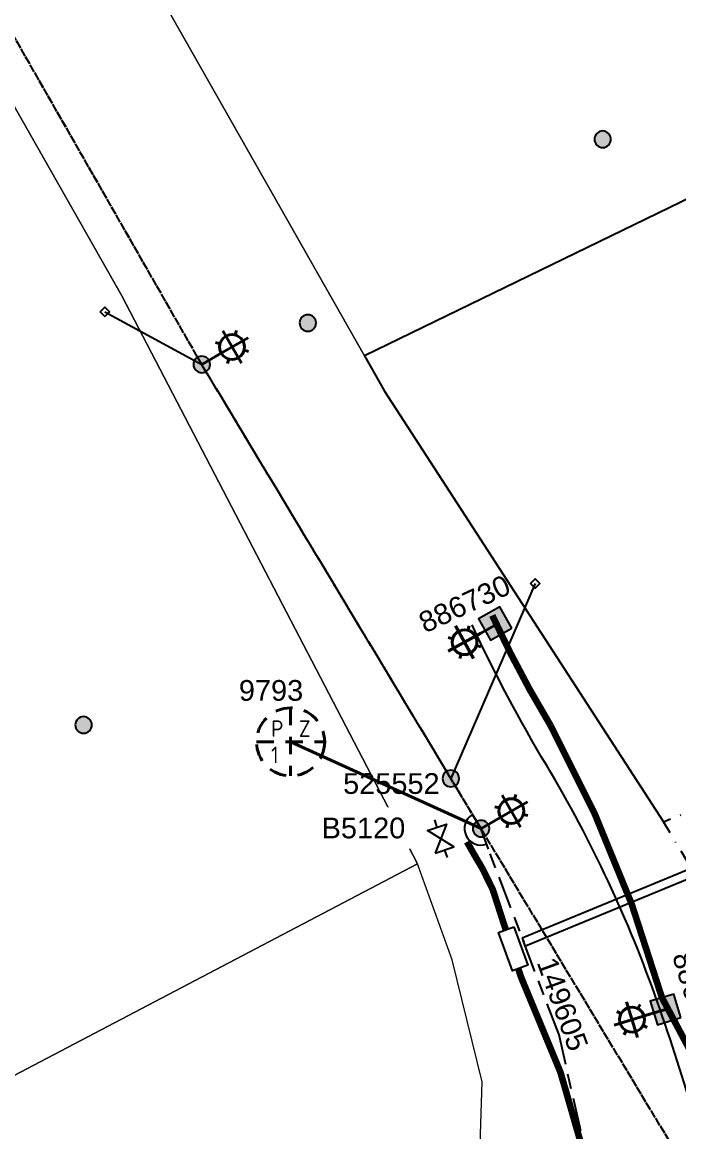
# Model space of a CAD drawing. Header units: metres. Extents: x 301589 to 305563, y 6268713 to 6270518.
# Drawn here: x 304099 to 304178.3, y 6269585.6 to 6269719.6 of the extents above; entities that cross this region are included whole.
import ezdxf
from ezdxf.enums import TextEntityAlignment as Align

# ---------------------------------------------------------------- set-up
doc = ezdxf.new("R2010")
doc.units = ezdxf.units.M
for name, pattern in [('Cable Exist OH', [1, 1, 0]), ('Cable Exist UG', [8.2, 4, -1.2, 1.8, -1.2]), ('Dash', [5, 3, -2]), ('DASHDOT2', [0.5, 0.25, -0.125, 0, -0.125])]:
    doc.linetypes.add(name, pattern=pattern)
doc.layers.get('0').update_dxf_attribs({"color": 6})
for name, color, linetype in [('_User Miscellaneous1', 7, 'Continuous'), ('_User Miscellaneous12', 7, 'Continuous'), ('_User_HV_Exist', 7, 'Continuous'), ('_User_SL_Exist', 7, 'Continuous'), ('Duct_SP_NEW', 7, 'Continuous'), ('Equip_LV_NEW', 2, 'Continuous'), ('Equip_SP_HV_EXT', 7, 'Continuous'), ('Equip_SP_SL_EXT', 7, 'Continuous'), ('Mains_HV_EXT', 1, 'Continuous'), ('Mains_LV_EXT', 5, 'Continuous'), ('Services_SP_EXT', 7, 'Continuous'), ('SupportsOH_SP_TR_HV_LV_SL_EXT', 7, 'Continuous'), ('SupportsOH_SP_TR_HV_LV_SL_MOD', 3, 'Continuous')]:
    doc.layers.add(name, color=color, linetype=linetype)
doc.layers.add('Cadastre Land Parcels_SP_EXT', color=7, linetype='Continuous', lineweight=5)
doc.layers.add('Cadastre Roads_SP_EXT', color=9, linetype='Continuous', lineweight=5)
doc.styles.add('COLUMN_LABEL', font='arial.ttf')
doc.styles.add('iecARIAL', font='arial.ttf', dxfattribs={"height": 2})
doc.styles.add('IESYMBOL1', font='isocp.shx')
doc.styles.add('POLE_LABEL', font='arial.ttf')
doc.styles.get("Standard").update_dxf_attribs({"font": 'arial.ttf'})
doc.linetypes.add('Cable 1', pattern='A,7,-3,["//",Standard,S=1.5,R=0,X=-2.1,Y=-0.7],-0.001', length=10.001)

# ---------------------------------------------------------------- blocks, each defined once
blk = doc.blocks.new('CCP_EXT')
at = {"flags": 9}
for tag, p in [('LEGEND', (0, -1.4)), ('STATE', (0, -1.8)), ('LIFE_SUPPORT', (0, -1.6)), ('NOTES', (0, -2))]:
    blk.add_attdef(tag, text='', height=0.2, dxfattribs=at).set_placement(p, align=Align.MIDDLE_LEFT)
blk.add_wipeout([(0, 0.57), (0.57, 0), (0, -0.57), (-0.57, 0)])
blk.add_lwpolyline([(-0.57, 0), (0, 0.57), (0.57, 0), (0, -0.57), (-0.57, 0)])
at = {"flags": 1}
blk.add_attdef('Z', (0, 0), '', height=0.2, dxfattribs=at)
at = {"flags": 9}
for tag, p in [('CCP_TYPE', (0, 0)), ('CONSTRUCTED_VOLTAGE', (0, -0.2)), ('OPERATING_VOLTAGE', (0, -0.6)), ('ORIENTATION', (0, -0.8)), ('OWNED_BY', (0, -1)), ('NO_PHASES', (0, -0.4)), ('USAGE', (0, -1.2))]:
    blk.add_attdef(tag, text='', height=0.2, dxfattribs=at).set_placement(p, align=Align.MIDDLE_LEFT)
blk = doc.blocks.new('POLE_EXT')
blk.add_hatch(color=256).paths.add_polyline_path([(-1, 0, 1), (1, 0, 1)])
blk.add_lwpolyline([(-1, 0, 1), (1, 0, 1)], format="xyb", close=True)
for tag, height, flags, p in [('pNumber', 2.5, 8, (-17.84, 2.07)), ('OWNED_BY', 0.2, 9, (1.35, -0.4)), ('SPECIAL_USE', 0.2, 9, (1.35, -0.8)), ('STATE', 0.2, 9, (1.35, -1)), ('cLV', 0.2, 9, (1.35, -1.4)), ('PARENT', 0.2, 9, (1.35, -0.6)), ('USAGE', 0.2, 9, (1.35, -1.2)), ('hDepth', 0.2, 9, (1.35, -1.6)), ('hDia', 0.2, 9, (1.35, -1.8)), ('cHV', 0.2, 9, (1.35, -2)), ('LBRACKET', 0.2, 9, (1.35, -2.2)), ('LExisting', 0.2, 9, (1.35, -2.4)), ('LANTNUMBER', 0.2, 9, (1.35, -2.6)), ('cLinedev', 0.2, 9, (1.35, -3.4)), ('pExisting', 0.2, 9, (1.35, -3.8)), ('LOther', 0.2, 9, (1.35, -2.8)), ('LRemove', 0.2, 9, (1.35, -3)), ('LEGEND', 0.2, 9, (1.35, -3.2)), ('LOCATION', 0.2, 9, (1.35, -3.6)), ('PFNUMBER', 0.2, 9, (1.35, -4)), ('pFooting', 0.2, 9, (1.35, -4.4)), ('pNew', 0.2, 9, (1.35, -4.6)), ('pRelocate', 0.2, 9, (1.35, -5)), ('pRemove', 0.2, 9, (1.35, -5.2)), ('pReplace', 0.2, 9, (1.35, -5.4)), ('NEWPFNUMBER', 0.2, 9, (1.35, -4.2)), ('pStay', 0.2, 9, (1.35, -5.6)), ('pType', 0.2, 9, (1.35, -5.8)), ('cspan', 0.2, 9, (1.35, -6)), ('STREETNAME', 0.2, 9, (1.35, -6.2)), ('SUBURB', 0.2, 9, (1.35, -6.4)), ('NOTES', 0.2, 9, (1.35, -6.6)), ('OPERATED_BY', 0.2, 9, (1.36, -7.01)), ('MAINTAINED_BY', 0.2, 9, (1.36, -6.81))]:
    blk.add_attdef(tag, text='', height=height, dxfattribs=dict(flags=flags)).set_placement(p, align=Align.MIDDLE_LEFT)
at = {"style": 'POLE_LABEL'}
for tag, height, flags, p in [('ASSET_NUM', 2.5, 8, (2, 2)), ('STRUCTURE_PLANT_NUMBER', 0.2, 9, (1.35, 0.03)), ('STREET_CODE', 0.2, 9, (1.35, -0.2))]:
    blk.add_attdef(tag, text='', height=height, dxfattribs=dict(at, flags=flags)).set_placement(p, align=Align.MIDDLE_LEFT)
at = {"flags": 1}
blk.add_attdef('Z', (1.35, -7.33), '', height=0.2, dxfattribs=at)
blk = doc.blocks.new('*U150')
for p, q in [((-2.34, 1.75), (-1.41, 1.56)), ((1.41, 0.96), (2.35, 0.77))]:
    blk.add_line(p, q)
blk.add_lwpolyline([(1.17, -0.21), (1.66, 2.14), (-1.65, 0.38), (-1.16, 2.73)], close=True)
for tag, height, flags, p in [('ASSET_NUM', 2.5, 8, (2, 2)), ('STREET_CODE', 0.2, 9, (1.5, 0)), ('ACTUAL_STATUS', 0.2, 9, (1.5, -0.2)), ('CONSTRUCTED_VOLTAGE', 0.2, 9, (1.5, -0.4)), ('OPERATING_VOLTAGE', 0.2, 9, (1.5, -0.8)), ('ORIENTATION', 0.2, 9, (1.5, -1)), ('OWNED_BY', 0.2, 9, (1.5, -1.2)), ('OPERATED_BY', 0.2, 9, (1.5, -1.4)), ('NO_PHASES', 0.2, 9, (1.5, -0.6)), ('STATE', 0.2, 9, (1.5, -1.8)), ('SWITCH_TYPE', 0.2, 9, (1.5, -2)), ('MAINTAINED_BY', 0.2, 9, (1.5, -1.6)), ('USAGE', 0.2, 9, (1.5, -2.2)), ('LEGEND', 0.2, 9, (1.5, -2.4)), ('LOCATION', 0.2, 9, (1.5, -2.6)), ('STREETNAME', 0.2, 9, (1.5, -2.8)), ('SUBURB', 0.2, 9, (1.5, -3)), ('Z', 0.2, 1, (1.5, -3.6)), ('NOTES', 0.2, 9, (1.5, -3.2)), ('LABEL_ALIGNMENT', 0.2, 9, (1.5, -3.4))]:
    blk.add_attdef(tag, text='', height=height, dxfattribs=dict(flags=flags)).set_placement(p, align=Align.MIDDLE_LEFT)
blk = doc.blocks.new('SL_LANTERN_EXT')
at = {"lineweight": 40}
for p, q in [((-1.46, 5.68), (-1.06, 5.28)), ((0, 1.97), (0, 6.47)), ((1.46, 5.68), (1.06, 5.28)), ((-2.25, 4.22), (2.25, 4.22)), ((-1.46, 2.76), (-1.06, 3.16)), ((0, 0), (0, 2.72)), ((1.46, 2.76), (1.06, 3.16))]:
    blk.add_line(p, q, dxfattribs=at)
blk.add_circle((0, 4.22), 1.5, dxfattribs=at)
at = {"style": 'iecARIAL', "flags": 8}
blk.add_attdef('ASSET_NUM', (1.5, 1.5), '', height=2.5, dxfattribs=at)
for tag, p, height, flags in [('CONSTRUCTED_VOLTAGE', (0.98, -0.65), 0.2, 9), ('CONTROL_TYPE', (0.98, -0.85), 0.2, 9), ('LANTERN_PURPOSE', (0.98, -1.05), 0.2, 9), ('LANTERN_TYPE', (0.98, -1.25), 0.2, 9), ('NO_PHASES', (0.98, -1.45), 0.2, 9), ('LNUMBER', (2.18, -3.25), 2.5, 8), ('OPERATING_VOLTAGE', (0.98, -1.65), 0.2, 9), ('ORIENTATION', (0.98, -1.85), 0.2, 9), ('OWNED_BY', (0.98, -2.05), 0.2, 9), ('STATE', (0.98, -2.25), 0.2, 9), ('USAGE', (0.98, -2.45), 0.2, 9), ('CEXIST', (0.98, -2.65), 0.2, 9), ('CNEW', (0.98, -2.85), 0.2, 9), ('CNUMBER', (0.98, -3.05), 0.2, 9), ('CREMOVE', (0.98, -3.25), 0.2, 9), ('CREPLACE', (0.98, -3.45), 0.2, 9), ('LKINGHEIGHT', (0.98, -3.65), 0.2, 9), ('LBRACKET', (0.98, -3.85), 0.2, 9), ('LBRACKETVOCAB', (0.98, -4.05), 0.2, 9), ('LCATEGORY', (0.98, -4.25), 0.2, 9), ('LCHARGE1', (0.98, -4.45), 0.2, 9), ('LCHARGE1PERCENT', (0.98, -4.65), 0.2, 9), ('LCHARGE2', (0.98, -4.85), 0.2, 9), ('LCHARGE2PERCENT', (0.98, -5.05), 0.2, 9), ('LCHARGE3', (0.98, -5.25), 0.2, 9), ('LCHARGE3PERCENT', (0.98, -5.45), 0.2, 9), ('LEXIST', (0.98, -5.65), 0.2, 9), ('LLAMP', (0.98, -5.85), 0.2, 9), ('LLAMPVOCAB', (0.98, -6.05), 0.2, 9), ('LMAST', (0.98, -6.25), 0.2, 9), ('LMASTVOCAB', (0.98, -6.45), 0.2, 9), ('LNEW', (0.98, -6.65), 0.2, 9), ('LANTNUMBER', (0.98, -6.85), 0.2, 9), ('LOUTREACH', (0.98, -7.25), 0.2, 9), ('LOUTREACHVOCAB', (0.98, -7.45), 0.2, 9), ('LRATECODE', (0.98, -7.65), 0.2, 9), ('LREMOVE', (0.98, -7.85), 0.2, 9), ('LREPLACE', (0.98, -8.05), 0.2, 9), ('STREETNAME', (0.98, -9.25), 0.2, 9), ('SUBURB', (0.98, -9.45), 0.2, 1), ('LTYPE', (0.98, -8.25), 0.2, 9), ('LTYPEVOCAB', (0.98, -8.45), 0.2, 9), ('LEGEND', (0.98, -8.65), 0.2, 9), ('LOCATION', (0.98, -8.85), 0.2, 9), ('NOTES', (0.98, -9.05), 0.2, 9)]:
    blk.add_attdef(tag, p, '', height=height, dxfattribs=dict(flags=flags))
blk = doc.blocks.new('COLUMN_EXT')
blk.add_hatch(color=256).paths.add_polyline_path([(-1.49, 1.48), (-1.49, -1.49), (1.48, -1.49), (1.48, 1.48)])
blk.add_lwpolyline([(-1.49, -1.49), (1.48, -1.49), (1.48, 1.48), (-1.49, 1.48)], close=True)
for tag, height, style, flags, p in [('ASSET_NUM', 2.5, 'COLUMN_LABEL', 8, (2, 2)), ('STRUCTURE_PLANT_NUMBER', 0.2, 'POLE_LABEL', 9, (1.81, 0.03)), ('STREET_CODE', 0.2, 'COLUMN_LABEL', 9, (1.81, -0.2))]:
    blk.add_attdef(tag, text='', height=height, dxfattribs=dict(style=style, flags=flags)).set_placement(p, align=Align.MIDDLE_LEFT)
at = {"flags": 9}
for tag, p in [('COLUMN_TYPE', (1.81, -0.4)), ('OWNED_BY', (1.81, -0.6)), ('STATE', (1.81, -0.8)), ('USAGE', (1.81, -1)), ('LEGEND', (1.81, -1.2)), ('LOCATION', (1.81, -1.4)), ('STREETNAME', (1.81, -1.6)), ('SUBURB', (1.81, -1.8)), ('NOTES', (1.81, -2))]:
    blk.add_attdef(tag, text='', height=0.2, dxfattribs=at).set_placement(p, align=Align.MIDDLE_LEFT)
at = {"flags": 1}
blk.add_attdef('Z', (1.81, -2.35), '', height=0.2, dxfattribs=at)
blk = doc.blocks.new('*U136')
for tag, flags, p in [('SUBURB', 9, (1.5, 0.2)), ('STREETNAME', 9, (1.5, 0)), ('Z', 1, (1.5, -0.6)), ('LOCATION', 9, (1.5, -0.2)), ('NOTES', 9, (1.5, -0.4))]:
    blk.add_attdef(tag, text='', height=0.2, dxfattribs=dict(flags=flags)).set_placement(p, align=Align.MIDDLE_LEFT)
blk.add_wipeout([(-2.47, 3), (2.47, 3), (2.47, 1.02), (-2.47, 1.02)])
at = {"lineweight": -3}
blk.add_lwpolyline([(-2.47, 3), (2.47, 3), (2.47, 1.02), (-2.47, 1.02)], close=True, dxfattribs=at)
for tag, height, flags, p in [('ASSET_NUM', 2.5, 8, (2, 4)), ('STREET_CODE', 0.2, 9, (1.5, 2)), ('OWNED_BY', 0.2, 9, (1.5, 1.8)), ('OPERATED_BY', 0.2, 9, (1.5, 1.6)), ('MAINTAINED_BY', 0.2, 9, (1.5, 1.4)), ('STATE', 0.2, 9, (1.5, 1.2)), ('SUPPORT_TYPE', 0.2, 9, (1.5, 1)), ('USAGE', 0.2, 9, (1.5, 0.8)), ('LEGEND', 0.2, 9, (1.5, 0.6)), ('PARENT', 0.2, 9, (1.5, 0.4))]:
    blk.add_attdef(tag, text='', height=height, dxfattribs=dict(flags=flags)).set_placement(p, align=Align.MIDDLE_LEFT)

msp = doc.modelspace()

# ---------------------------------------------------------------- linework, layer by layer
at = {"layer": '_User Miscellaneous1', "linetype": 'Dash', "lineweight": 40, "ltscale": 0.7}
for p, q in [((304131.401, 6269636.813), (304131.401, 6269628.595)), ((304127.292, 6269632.704), (304135.51, 6269632.704))]:
    msp.add_line(p, q, dxfattribs=at)
at = {"layer": '_User Miscellaneous1', "color": 1, "linetype": 'DASHDOT2', "ltscale": 10, "flags": 128}
msp.add_lwpolyline([(304479.892, 6269741.655), (304505.67, 6269683.99), (304349.291, 6269622.884), (304338.368, 6269618.616), (304209.389, 6269568.217), (304209.389, 6269568.217), (304176.396, 6269623.063), (304315.405, 6269677.381), (304326.328, 6269681.65)], close=True, dxfattribs=at)
at = {"layer": '_User Miscellaneous1', "linetype": 'Dash', "lineweight": 40, "ltscale": 0.7}
msp.add_circle((304131.401, 6269632.704), 4.109, dxfattribs=at)
at = {"layer": '_User Miscellaneous12', "linetype": 'Continuous'}
msp.add_lwpolyline([(304479.892, 6269741.655), (304458.438, 6269778.708), (304431.634, 6269824.992), (304389.629, 6269815.065), (304376.705, 6269794.215), (304140.325, 6269679.305), (304142.739, 6269675.053), (304176.396, 6269623.063)], dxfattribs=at)
at = {"layer": '_User Miscellaneous12', "const_width": 0.8}
msp.add_lwpolyline([(304197.649, 6269509.922, -0.7274529), (304213.094, 6269523.314, -0.0355073), (304219.796, 6269518.585), (304228.609, 6269505.466, -0.2393029), (304228.317, 6269489.834, 1.93698), (304257.89, 6269486.684), (304233.742, 6269524.248, 0.2665993), (304206.561, 6269541.863, -0.4029258), (304190.579, 6269552.712), (304186.8, 6269573.2, 0.0902489), (304176.221, 6269601.827, 0.0569348), (304162.754, 6269634.722, -0.0289249), (304155.744, 6269647.97, -1.5702464)], format="xyb", dxfattribs=at)
at = {"layer": '_User Miscellaneous12', "linetype": 'Continuous'}
msp.add_lwpolyline([(304218.515, 6269442.533, -0.0425606), (304209.361, 6269459.154, -0.0218869), (304203.994, 6269472.803, -0.0429689), (304201.662, 6269482.135, 0.0023382), (304199.445, 6269495.551, 0.0866839), (304194.72, 6269508.849, -0.7071539), (304214.49, 6269525.625, -0.0371779), (304221.817, 6269520.418), (304230.952, 6269506.82, -0.2464654), (304230.538, 6269488.265, 1.9537054), (304255.573, 6269485.295), (304231.399, 6269522.9, 0.2652054), (304206.698, 6269539.15, -0.3979305), (304187.93, 6269552.189), (304184.159, 6269572.637, 0.0246613), (304175.69, 6269601.269, 0.050575), (304162.313, 6269629.838, -0.0255924), (304153.297, 6269646.828)], format="xyb", dxfattribs=at)
at = {"layer": '_User Miscellaneous12', "const_width": 0.8}
for points in [[(304157.363, 6269610.037), (304155.813, 6269614.844), (304154.588, 6269617.352), (304153.515, 6269619.17), (304152.689, 6269620.63)], [(304168.492, 6269577.112), (304163.98, 6269592.796), (304159.197, 6269604.345), (304158.885, 6269605.311)]]:
    msp.add_lwpolyline(points, dxfattribs=at)
at = {"layer": 'Cadastre Land Parcels_SP_EXT', "linetype": 'Continuous'}
for points in [[(304431.634, 6269824.992), (304407.484, 6269866.55), (304237.641, 6269800.458), (304101.632, 6269747.458), (304140.325, 6269679.305), (304376.705, 6269794.215), (304389.629, 6269815.065), (304431.634, 6269824.992)], [(304146.696, 6269617.993), (304111.029, 6269686.538), (304094.778, 6269715.131), (303939.734, 6269634.541), (303958.148, 6269599.404), (303991.458, 6269536.35), (304080.055, 6269583.019), (304146.696, 6269617.993)], [(304152.313, 6269460.236), (304150.544, 6269487.01), (304154.768, 6269542.807), (304155.158, 6269575.109), (304154.207, 6269581.534), (304154.538, 6269591.646), (304150.919, 6269606.372), (304146.696, 6269617.993), (304080.055, 6269583.019), (304149.46, 6269452.566), (304152.313, 6269460.236)]]:
    msp.add_lwpolyline(points, close=True, dxfattribs=at)
at = {"layer": 'Duct_SP_NEW'}
for p, q in [((304180.044, 6269617.528), (304159.352, 6269609.013)), ((304180.44, 6269616.566), (304159.748, 6269608.051)), ((304159.352, 6269609.013), (304159.55, 6269608.532)), ((304159.748, 6269608.051), (304159.55, 6269608.532))]:
    msp.add_line(p, q, dxfattribs=at)
at = {"layer": 'Mains_HV_EXT', "linetype": 'Continuous'}
msp.add_lwpolyline([(304153.343, 6269623.936, 0.9028469), (304155.063, 6269620.348)], format="xyb", dxfattribs=at)
at = {"layer": 'Mains_HV_EXT', "linetype": 'Cable Exist UG'}
msp.add_lwpolyline([(304170.039, 6269569.763), (304163.807, 6269597.317), (304155.293, 6269619.747), (304154.334, 6269622.364)], dxfattribs=at)
at = {"layer": 'Mains_LV_EXT', "linetype": 'Cable Exist OH'}
for points in [[(304150.739, 6269628.282), (304120.674, 6269678.271)], [(304178.258, 6269582.629), (304150.739, 6269628.282)]]:
    msp.add_lwpolyline(points, dxfattribs=at)

# ---------------------------------------------------------------- block references
at = {"layer": '_User_SL_Exist'}
ref = msp.add_blockref('COLUMN_EXT', (304156.076, 6269646.996), dxfattribs=dict(at, rotation=119.2116864499457))
ref.add_attrib('ASSET_NUM', '886730', dxfattribs={"layer": '0', "height": 2.5, "rotation": 25, "style": 'COLUMN_LABEL'}).set_placement((304146.582, 6269648.054), align=Align.TOP_LEFT)
for p, rotation in [((304156.076, 6269646.801), 119.211354385645), ((304154.387, 6269622.23), 299.9999999977365), ((304176.655, 6269600.406), 106.9938396487098)]:
    msp.add_blockref('SL_LANTERN_EXT', p, dxfattribs=dict(at, rotation=rotation))
ref = msp.add_blockref('COLUMN_EXT', (304176.655, 6269600.406), dxfattribs=dict(at, rotation=106.9941717130105))
ref.add_attrib('ASSET_NUM', '886729', dxfattribs={"layer": '0', "height": 2.5, "rotation": 287, "style": 'COLUMN_LABEL'}).set_placement((304179.83, 6269607.626), align=Align.TOP_LEFT)
at = {"layer": 'Equip_SP_HV_EXT', "rotation": 300.4349369662832}
msp.add_blockref('*U150', (304148.432, 6269620.371), dxfattribs=at)
at = {"layer": 'Equip_SP_SL_EXT', "rotation": 300.0000000093903}
msp.add_blockref('SL_LANTERN_EXT', (304120.674, 6269678.271), dxfattribs=at)
at = {"layer": 'SupportsOH_SP_TR_HV_LV_SL_EXT'}
for p in [(304169.07, 6269705.461), (304133.472, 6269683.28), (304120.674, 6269678.271), (304106.412, 6269634.748), (304154.387, 6269622.23)]:
    msp.add_blockref('POLE_EXT', p, dxfattribs=at)
at = {"layer": 'SupportsOH_SP_TR_HV_LV_SL_MOD'}
ref = msp.add_blockref('POLE_EXT', (304150.739, 6269628.282), dxfattribs=at)
ref.add_attrib('ASSET_NUM', '525552', dxfattribs={"layer": '0', "height": 2.5, "rotation": 359.99847, "style": 'POLE_LABEL'}).set_placement((304149.388, 6269628.923), align=Align.TOP_RIGHT)

# ---------------------------------------------------------------- texts
at = {"layer": '_User Miscellaneous1', "lineweight": 40, "style": 'IESYMBOL1'}
for s, p in [('P', (304129.797, 6269632.704)), ('Z', (304133.103, 6269632.704)), ('1', (304129.497, 6269629.531))]:
    msp.add_text(s, height=2, dxfattribs=at).set_placement(p, align=Align.BOTTOM_CENTER)
at = {"layer": '_User Miscellaneous1', "lineweight": -3, "insert": (304123.16, 6269640.168), "char_height": 2.5, "width": 13.98554, "attachment_point": 1, "line_spacing_factor": 1.2}
msp.add_mtext('\\pi1.9928;9793^I', dxfattribs=at)

# ---------------------------------------------------------------- next in the draw order: block references
at = {"layer": 'Equip_LV_NEW'}
ref = msp.add_blockref('*U136', (304156.382, 6269607.034), dxfattribs=dict(at, rotation=289.9869547575325))
ref.add_attrib('ASSET_NUM', '149605', dxfattribs={"layer": '0', "height": 2.5, "rotation": 289.98695}).set_placement((304162.252, 6269606.522), align=Align.MIDDLE_LEFT)
at = {"layer": 'Services_SP_EXT'}
for p in [(304108.971, 6269684.622), (304160.919, 6269651.825)]:
    msp.add_blockref('CCP_EXT', p, dxfattribs=at)

# ---------------------------------------------------------------- next in the draw order: block references
for p in [(304108.971, 6269684.622), (304160.919, 6269651.825)]:
    msp.add_blockref('CCP_EXT', p, dxfattribs=at)

# ---------------------------------------------------------------- next in the draw order: linework, layer by layer
at = {"layer": '_User_HV_Exist', "linetype": 'Cable Exist OH'}
msp.add_lwpolyline([(304154.387, 6269622.23), (304120.674, 6269678.271), (304044.856, 6269810.726)], dxfattribs=at)
at = {"layer": 'Cadastre Roads_SP_EXT', "linetype": 'Continuous'}
msp.add_lwpolyline([(304176.396, 6269623.063), (304176.396, 6269623.063), (304142.739, 6269675.053), (304140.325, 6269679.305), (304101.632, 6269747.458), (304026.955, 6269878.874), (304018.692, 6269873.797), (304007.897, 6269867.165), (304039.291, 6269812.391), (304066.278, 6269765.445), (304094.778, 6269715.131), (304111.029, 6269686.538), (304146.696, 6269617.993), (304146.696, 6269617.993), (304146.696, 6269617.993), (304146.696, 6269617.993), (304146.696, 6269617.993), (304146.696, 6269617.993), (304146.696, 6269617.993), (304146.696, 6269617.994)], dxfattribs=at)
at = {"layer": 'Mains_HV_EXT', "linetype": 'Cable Exist OH'}
msp.add_lwpolyline([(304154.387, 6269622.23), (304120.674, 6269678.271), (304042.758, 6269814.392)], dxfattribs=at)
at = {"layer": 'Mains_LV_EXT', "linetype": 'Cable Exist OH'}
msp.add_lwpolyline([(304120.674, 6269678.271), (304078.796, 6269751.469)], dxfattribs=at)
at = {"layer": 'Services_SP_EXT'}
for points in [[(304108.971, 6269684.622), (304120.674, 6269678.271)], [(304160.919, 6269651.825), (304150.739, 6269628.282)]]:
    msp.add_lwpolyline(points, dxfattribs=at)

# ---------------------------------------------------------------- next in the draw order: texts
at = {"layer": '_User Miscellaneous1', "linetype": 'Cable 1', "lineweight": 0, "insert": (304135.001, 6269623.56), "char_height": 2.5, "width": 9.95679, "attachment_point": 1, "bg_fill": 3, "box_fill_scale": 1.5, "bg_fill_color": 256, "bg_fill_transparency": 0}
msp.add_mtext('\\pi0.1404;B5120', dxfattribs=at)

# ---------------------------------------------------------------- next in the draw order: linework, layer by layer
at = {"layer": '_User Miscellaneous1', "linetype": 'Continuous', "lineweight": 40, "flags": 128}
msp.add_lwpolyline([(304154.387, 6269622.23), (304131.401, 6269632.704)], dxfattribs=at)

doc.saveas('drawing.dxf')
